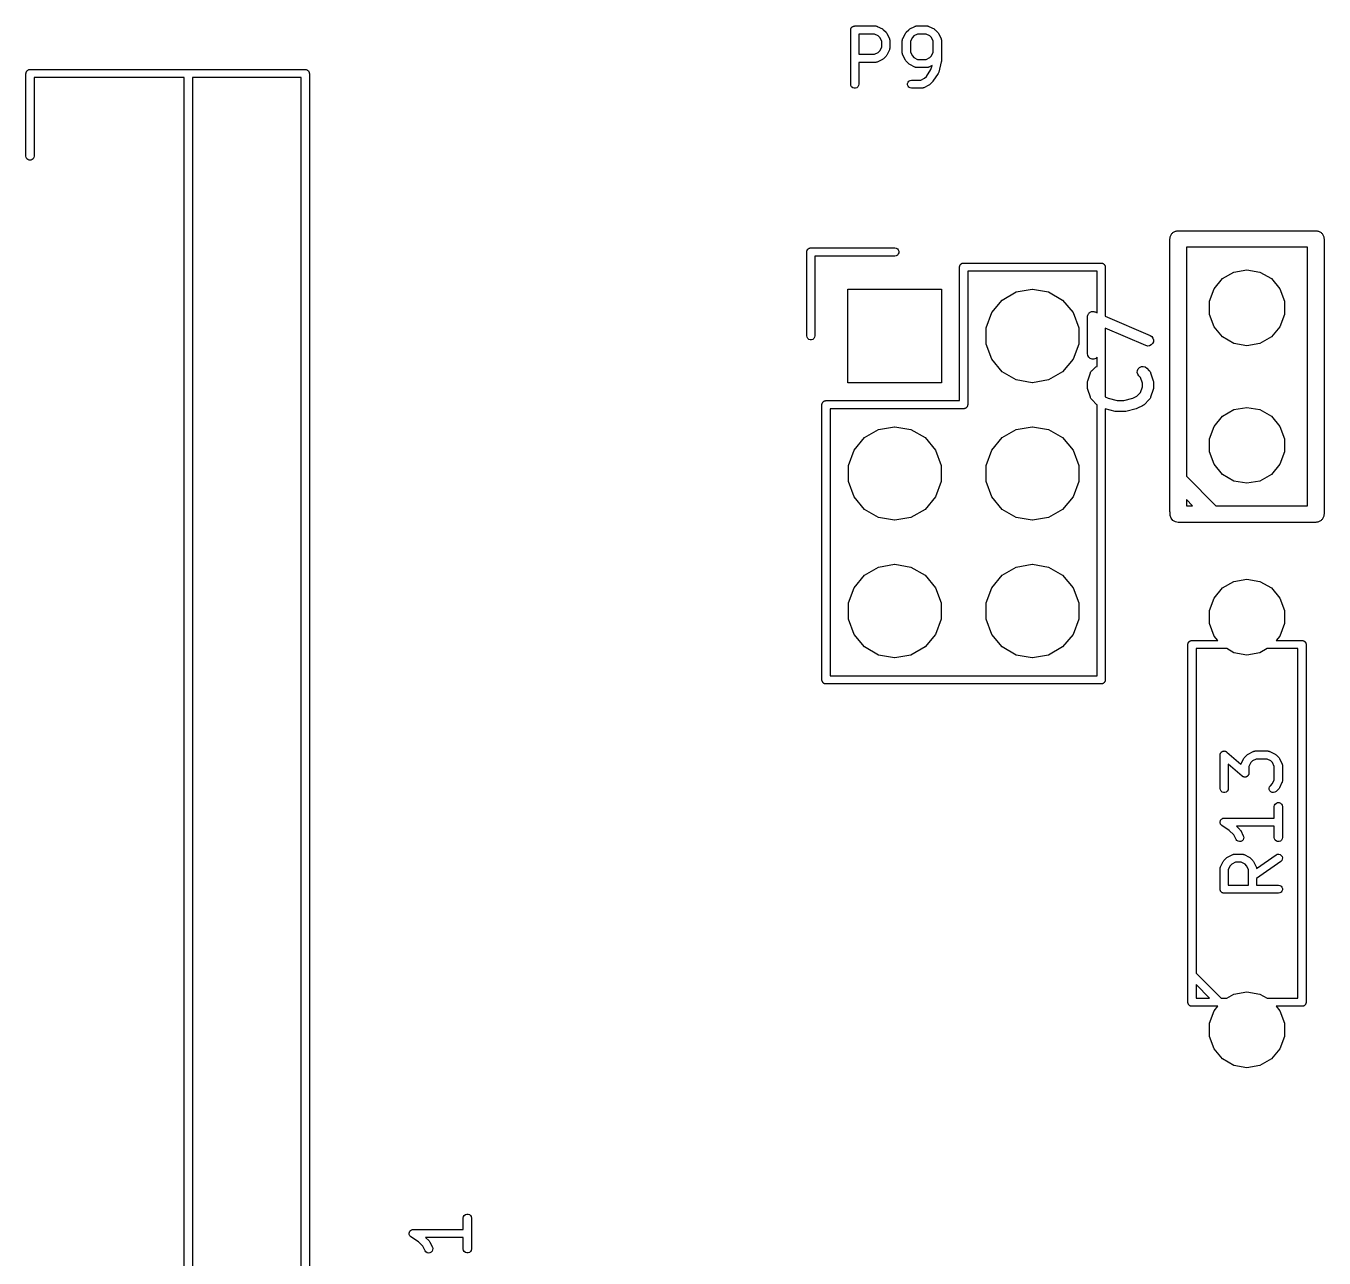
# Model space of a CAD drawing. Extents: x 10 to 287, y -200 to -10.
# Drawn here: x 122.47 to 146.42, y -63.02 to -40.28 of the extents above; entities that cross this region are included whole.
import ezdxf

# ---------------------------------------------------------------- set-up
doc = ezdxf.new("R2010")
doc.units = 0
doc.header["$MEASUREMENT"] = 0
doc.layers.add('BLACK', color=7, linetype='CONTINUOUS')

msp = doc.modelspace()

# ---------------------------------------------------------------- linework, layer by layer
at = {"layer": 'Black'}
for p, q in [((137.687, -40.3524), (137.688, -40.3459)), ((137.687, -41.3524), (137.687, -40.3524)), ((137.688, -40.3394), (137.69, -40.3332)), ((137.688, -40.3459), (137.688, -40.3394)), ((137.69, -40.3332), (137.691, -40.3267)), ((137.691, -40.3267), (137.695, -40.321)), ((137.695, -40.321), (137.697, -40.3149)), ((137.697, -40.3149), (137.701, -40.3099)), ((137.701, -40.3099), (137.704, -40.3042)), ((137.704, -40.3042), (137.709, -40.3)), ((137.709, -40.3), (137.714, -40.2949)), ((137.714, -40.2949), (137.719, -40.2916)), ((137.719, -40.2916), (137.724, -40.2874)), ((137.724, -40.2874), (137.731, -40.2852)), ((137.731, -40.2852), (137.736, -40.2819)), ((137.736, -40.2819), (137.743, -40.2808)), ((137.743, -40.2808), (137.749, -40.2785)), ((137.749, -40.2785), (137.755, -40.2785)), ((137.755, -40.2785), (137.762, -40.2774)), ((137.762, -40.2774), (138.143, -40.2774)), ((137.837, -40.4274), (137.837, -40.8012)), ((138.125, -40.4274), (137.837, -40.4274)), ((138.194, -40.4616), (138.125, -40.4274)), ((138.143, -40.2774), (138.147, -40.2781)), ((138.147, -40.2781), (138.151, -40.2779)), ((138.151, -40.2779), (138.16, -40.2804)), ((138.16, -40.2804), (138.169, -40.2819)), ((138.169, -40.2819), (138.172, -40.2841)), ((138.172, -40.2841), (138.176, -40.2853)), ((138.176, -40.2853), (138.272, -40.3329)), ((138.224, -40.492), (138.194, -40.4616)), ((138.272, -40.3329), (138.281, -40.3401)), ((138.281, -40.3401), (138.291, -40.347)), ((138.291, -40.347), (138.339, -40.3946)), ((138.339, -40.3946), (138.346, -40.4044)), ((138.346, -40.4044), (138.353, -40.4141)), ((138.353, -40.4141), (138.4, -40.5093)), ((138.647, -40.5093), (138.695, -40.4141)), ((138.695, -40.4141), (138.702, -40.4044)), ((138.702, -40.4044), (138.709, -40.3946)), ((138.709, -40.3946), (138.756, -40.347)), ((138.756, -40.347), (138.766, -40.3401)), ((138.766, -40.3401), (138.776, -40.3329)), ((138.776, -40.3329), (138.871, -40.2853)), ((138.854, -40.4616), (138.824, -40.492)), ((138.922, -40.4274), (138.854, -40.4616)), ((138.871, -40.2853), (138.875, -40.2841)), ((138.875, -40.2841), (138.879, -40.2819)), ((138.879, -40.2819), (138.888, -40.2804)), ((138.888, -40.2804), (138.896, -40.2779)), ((138.896, -40.2779), (138.901, -40.2781)), ((138.901, -40.2781), (138.905, -40.2774)), ((138.905, -40.2774), (139.095, -40.2774)), ((139.078, -40.4274), (138.922, -40.4274)), ((139.146, -40.4616), (139.078, -40.4274)), ((139.095, -40.2774), (139.099, -40.2781)), ((139.099, -40.2781), (139.104, -40.2779)), ((139.104, -40.2779), (139.112, -40.2804)), ((139.112, -40.2804), (139.121, -40.2819)), ((139.121, -40.2819), (139.125, -40.2841)), ((139.125, -40.2841), (139.129, -40.2853)), ((139.129, -40.2853), (139.224, -40.3329)), ((139.176, -40.492), (139.146, -40.4616)), ((139.224, -40.3329), (139.234, -40.3401)), ((139.234, -40.3401), (139.244, -40.347)), ((139.244, -40.347), (139.291, -40.3946)), ((139.291, -40.3946), (139.298, -40.4044)), ((139.298, -40.4044), (139.305, -40.4141)), ((139.305, -40.4141), (139.353, -40.5093)), ((138.258, -40.5606), (138.224, -40.492)), ((138.224, -40.7365), (138.258, -40.668)), ((138.258, -40.668), (138.258, -40.5606)), ((138.4, -40.7193), (138.353, -40.8145)), ((138.4, -40.5093), (138.402, -40.5135)), ((138.402, -40.7151), (138.4, -40.7193)), ((138.402, -40.5135), (138.404, -40.5172)), ((138.404, -40.7114), (138.402, -40.7151)), ((138.404, -40.5172), (138.405, -40.5259)), ((138.405, -40.7027), (138.404, -40.7114)), ((138.405, -40.5259), (138.408, -40.5343)), ((138.408, -40.6943), (138.405, -40.7027)), ((138.408, -40.5343), (138.408, -40.5386)), ((138.408, -40.5386), (138.408, -40.5429)), ((138.408, -40.5429), (138.408, -40.6857)), ((138.408, -40.6857), (138.408, -40.69)), ((138.408, -40.69), (138.408, -40.6943)), ((138.639, -40.5429), (138.64, -40.5386)), ((138.639, -40.781), (138.639, -40.5429)), ((138.64, -40.5343), (138.642, -40.5259)), ((138.64, -40.5386), (138.64, -40.5343)), ((138.642, -40.5259), (138.644, -40.5172)), ((138.644, -40.5172), (138.646, -40.5135)), ((138.646, -40.5135), (138.647, -40.5093)), ((138.824, -40.492), (138.789, -40.5606)), ((138.789, -40.5606), (138.789, -40.7632)), ((139.211, -40.5606), (139.176, -40.492)), ((139.211, -40.7632), (139.211, -40.5606)), ((139.353, -40.5093), (139.354, -40.5135)), ((139.354, -40.5135), (139.356, -40.5172)), ((139.356, -40.5172), (139.358, -40.5259)), ((139.358, -40.5259), (139.36, -40.5343)), ((139.36, -40.5343), (139.36, -40.5386)), ((139.36, -40.5386), (139.361, -40.5429)), ((139.361, -40.5429), (139.361, -40.9238)), ((137.837, -40.8012), (138.125, -40.8012)), ((138.143, -40.9512), (137.837, -40.9512)), ((137.837, -40.9512), (137.837, -41.3524)), ((138.125, -40.8012), (138.194, -40.7669)), ((138.147, -40.9504), (138.143, -40.9512)), ((138.151, -40.9507), (138.147, -40.9504)), ((138.16, -40.9482), (138.151, -40.9507)), ((138.169, -40.9467), (138.16, -40.9482)), ((138.172, -40.9445), (138.169, -40.9467)), ((138.176, -40.9433), (138.172, -40.9445)), ((138.272, -40.8957), (138.176, -40.9433)), ((138.194, -40.7669), (138.224, -40.7365)), ((138.281, -40.8885), (138.272, -40.8957)), ((138.291, -40.8816), (138.281, -40.8885)), ((138.339, -40.834), (138.291, -40.8816)), ((138.346, -40.8242), (138.339, -40.834)), ((138.353, -40.8145), (138.346, -40.8242)), ((138.64, -40.7852), (138.639, -40.781)), ((138.64, -40.7895), (138.64, -40.7852)), ((138.642, -40.7979), (138.64, -40.7895)), ((138.644, -40.8066), (138.642, -40.7979)), ((138.646, -40.8103), (138.644, -40.8066)), ((138.647, -40.8145), (138.646, -40.8103)), ((138.695, -40.9097), (138.647, -40.8145)), ((138.702, -40.9194), (138.695, -40.9097)), ((138.709, -40.9292), (138.702, -40.9194)), ((138.756, -40.9768), (138.709, -40.9292)), ((138.789, -40.7632), (138.824, -40.8318)), ((138.824, -40.8318), (138.854, -40.8622)), ((138.854, -40.8622), (138.922, -40.8964)), ((138.922, -40.8964), (139.078, -40.8964)), ((139.078, -40.8964), (139.146, -40.8622)), ((139.146, -40.8622), (139.176, -40.8318)), ((139.176, -40.8318), (139.211, -40.7632)), ((139.358, -40.942), (139.311, -41.1325)), ((139.359, -40.9328), (139.358, -40.942)), ((139.361, -40.9238), (139.359, -40.9328)), ((122.465, -41.156), (122.466, -41.1495)), ((122.465, -42.68), (122.465, -41.156)), ((122.466, -41.143), (122.468, -41.1368)), ((122.466, -41.1495), (122.466, -41.143)), ((122.468, -41.1368), (122.47, -41.1303)), ((122.47, -41.1303), (122.473, -41.1247)), ((122.473, -41.1247), (122.475, -41.1185)), ((122.475, -41.1185), (122.479, -41.1135)), ((122.479, -41.1135), (122.483, -41.1078)), ((122.483, -41.1078), (122.488, -41.1036)), ((122.488, -41.1036), (122.492, -41.0985)), ((122.492, -41.0985), (122.497, -41.0953)), ((122.497, -41.0953), (122.502, -41.091)), ((122.502, -41.091), (122.509, -41.0888)), ((122.509, -41.0888), (122.514, -41.0855)), ((122.514, -41.0855), (122.521, -41.0844)), ((122.521, -41.0844), (122.527, -41.0821)), ((122.527, -41.0821), (122.534, -41.0821)), ((122.534, -41.0821), (122.54, -41.081)), ((122.54, -41.081), (127.62, -41.081)), ((127.62, -41.081), (127.626, -41.0821)), ((127.626, -41.0821), (127.633, -41.0821)), ((127.633, -41.0821), (127.639, -41.0844)), ((127.639, -41.0844), (127.646, -41.0855)), ((127.646, -41.0855), (127.651, -41.0888)), ((127.651, -41.0888), (127.657, -41.091)), ((127.657, -41.091), (127.663, -41.0953)), ((127.663, -41.0953), (127.668, -41.0985)), ((127.668, -41.0985), (127.672, -41.1036)), ((127.672, -41.1036), (127.677, -41.1078)), ((127.677, -41.1078), (127.681, -41.1135)), ((127.681, -41.1135), (127.685, -41.1185)), ((127.685, -41.1185), (127.687, -41.1247)), ((127.687, -41.1247), (127.69, -41.1303)), ((127.69, -41.1303), (127.692, -41.1368)), ((127.692, -41.1368), (127.694, -41.143)), ((127.694, -41.143), (127.694, -41.1495)), ((127.694, -41.1495), (127.695, -41.156)), ((127.695, -41.156), (127.695, -84.844)), ((138.766, -40.9837), (138.756, -40.9768)), ((138.776, -40.9909), (138.766, -40.9837)), ((138.871, -41.0385), (138.776, -40.9909)), ((138.875, -41.0397), (138.871, -41.0385)), ((138.879, -41.0419), (138.875, -41.0397)), ((138.888, -41.0434), (138.879, -41.0419)), ((138.896, -41.0459), (138.888, -41.0434)), ((138.901, -41.0457), (138.896, -41.0459)), ((138.905, -41.0464), (138.901, -41.0457)), ((139.095, -41.0464), (138.905, -41.0464)), ((139.085, -41.2094), (139.168, -41.0835)), ((139.099, -41.0457), (139.095, -41.0464)), ((139.104, -41.0459), (139.099, -41.0457)), ((139.112, -41.0434), (139.104, -41.0459)), ((139.121, -41.0419), (139.112, -41.0434)), ((139.125, -41.0397), (139.121, -41.0419)), ((139.129, -41.0385), (139.125, -41.0397)), ((139.187, -41.0094), (139.129, -41.0385)), ((139.168, -41.0835), (139.187, -41.0094)), ((139.3, -41.1559), (139.205, -41.2987)), ((139.306, -41.1441), (139.3, -41.1559)), ((139.311, -41.1325), (139.306, -41.1441)), ((125.386, -41.231), (122.615, -41.231)), ((122.615, -41.231), (122.615, -42.68)), ((125.386, -84.769), (125.386, -41.231)), ((125.536, -41.231), (125.536, -84.769)), ((127.545, -41.231), (125.536, -41.231)), ((127.545, -84.769), (127.545, -41.231)), ((137.691, -41.378), (137.687, -41.3524)), ((137.704, -41.4006), (137.691, -41.378)), ((137.724, -41.4173), (137.704, -41.4006)), ((137.749, -41.4262), (137.724, -41.4173)), ((137.775, -41.4262), (137.749, -41.4262)), ((137.799, -41.4173), (137.775, -41.4262)), ((137.819, -41.4006), (137.799, -41.4173)), ((137.832, -41.378), (137.819, -41.4006)), ((137.837, -41.3524), (137.832, -41.378)), ((138.736, -41.3394), (138.745, -41.3149)), ((138.736, -41.3654), (138.736, -41.3394)), ((138.745, -41.3899), (138.736, -41.3654)), ((138.745, -41.3149), (138.761, -41.2949)), ((138.761, -41.4098), (138.745, -41.3899)), ((138.761, -41.2949), (138.784, -41.2819)), ((138.784, -41.4229), (138.761, -41.4098)), ((138.784, -41.2819), (138.81, -41.2774)), ((138.81, -41.4274), (138.784, -41.4229)), ((138.81, -41.2774), (138.982, -41.2774)), ((139, -41.4274), (138.81, -41.4274)), ((138.982, -41.2774), (139.051, -41.2431)), ((139.004, -41.4266), (139, -41.4274)), ((139.009, -41.4269), (139.004, -41.4266)), ((139.017, -41.4244), (139.009, -41.4269)), ((139.026, -41.4229), (139.017, -41.4244)), ((139.029, -41.4207), (139.026, -41.4229)), ((139.034, -41.4195), (139.029, -41.4207)), ((139.129, -41.3718), (139.034, -41.4195)), ((139.051, -41.2431), (139.085, -41.2094)), ((139.138, -41.3647), (139.129, -41.3718)), ((139.148, -41.3578), (139.138, -41.3647)), ((139.196, -41.3102), (139.148, -41.3578)), ((139.2, -41.3041), (139.196, -41.3102)), ((139.205, -41.2987), (139.2, -41.3041)), ((122.47, -42.7057), (122.465, -42.68)), ((122.483, -42.7282), (122.47, -42.7057)), ((122.502, -42.745), (122.483, -42.7282)), ((122.527, -42.7539), (122.502, -42.745)), ((122.553, -42.7539), (122.527, -42.7539)), ((122.578, -42.745), (122.553, -42.7539)), ((122.597, -42.7282), (122.578, -42.745)), ((122.61, -42.7057), (122.597, -42.7282)), ((122.615, -42.68), (122.61, -42.7057)), ((143.644, -44.0866), (143.654, -44.078)), ((143.654, -44.078), (143.666, -44.0735)), ((143.666, -44.0735), (143.678, -44.0668)), ((143.678, -44.0668), (143.691, -44.0645)), ((143.691, -44.0645), (143.704, -44.0599)), ((143.704, -44.0599), (143.717, -44.0599)), ((143.717, -44.0599), (143.73, -44.0576)), ((143.73, -44.0576), (146.27, -44.0576)), ((146.27, -44.0576), (146.283, -44.0599)), ((146.283, -44.0599), (146.296, -44.0599)), ((146.296, -44.0599), (146.309, -44.0645)), ((146.309, -44.0645), (146.322, -44.0668)), ((146.322, -44.0668), (146.334, -44.0735)), ((146.334, -44.0735), (146.346, -44.078)), ((146.346, -44.078), (146.356, -44.0866)), ((143.578, -44.21), (143.58, -44.1969)), ((143.578, -49.2392), (143.578, -44.21)), ((143.58, -44.1835), (143.584, -44.171)), ((143.58, -44.1969), (143.58, -44.1835)), ((143.584, -44.171), (143.587, -44.1579)), ((143.587, -44.1579), (143.593, -44.1463)), ((143.593, -44.1463), (143.598, -44.1338)), ((143.598, -44.1338), (143.607, -44.1236)), ((143.607, -44.1236), (143.613, -44.112)), ((143.613, -44.112), (143.623, -44.1035)), ((143.623, -44.1035), (143.632, -44.0933)), ((143.632, -44.0933), (143.644, -44.0866)), ((146.356, -44.0866), (146.368, -44.0933)), ((146.368, -44.0933), (146.377, -44.1035)), ((146.377, -44.1035), (146.387, -44.112)), ((146.387, -44.112), (146.393, -44.1236)), ((146.393, -44.1236), (146.402, -44.1338)), ((146.402, -44.1338), (146.407, -44.1463)), ((146.407, -44.1463), (146.413, -44.1579)), ((146.413, -44.1579), (146.416, -44.171)), ((146.416, -44.171), (146.42, -44.1835)), ((146.42, -44.1835), (146.42, -44.1969)), ((146.42, -44.1969), (146.422, -44.21)), ((146.422, -44.21), (146.422, -49.29)), ((136.875, -44.45), (136.876, -44.4435)), ((136.875, -46), (136.875, -44.45)), ((136.876, -44.437), (136.878, -44.4308)), ((136.876, -44.4435), (136.876, -44.437)), ((136.878, -44.4308), (136.88, -44.4243)), ((136.88, -44.4243), (136.883, -44.4187)), ((136.883, -44.4187), (136.885, -44.4125)), ((136.885, -44.4125), (136.889, -44.4075)), ((136.889, -44.4075), (136.893, -44.4018)), ((136.893, -44.4018), (136.898, -44.3976)), ((136.898, -44.3976), (136.902, -44.3925)), ((136.902, -44.3925), (136.907, -44.3893)), ((136.907, -44.3893), (136.912, -44.385)), ((136.912, -44.385), (136.919, -44.3828)), ((136.919, -44.3828), (136.924, -44.3795)), ((136.924, -44.3795), (136.931, -44.3784)), ((136.931, -44.3784), (136.937, -44.3761)), ((136.937, -44.3761), (136.944, -44.3761)), ((136.944, -44.3761), (136.95, -44.375)), ((136.95, -44.375), (138.5, -44.375)), ((138.5, -44.525), (137.025, -44.525)), ((137.025, -44.525), (137.025, -46)), ((138.5, -44.375), (138.526, -44.3795)), ((138.526, -44.5205), (138.5, -44.525)), ((138.526, -44.3795), (138.548, -44.3925)), ((138.548, -44.5075), (138.526, -44.5205)), ((138.548, -44.3925), (138.565, -44.4125)), ((138.565, -44.4875), (138.548, -44.5075)), ((138.565, -44.4125), (138.574, -44.437)), ((138.574, -44.463), (138.565, -44.4875)), ((138.574, -44.437), (138.574, -44.463)), ((143.882, -44.3624), (143.882, -48.5919)), ((146.118, -44.3624), (143.882, -44.3624)), ((146.118, -49.1376), (146.118, -44.3624)), ((139.695, -44.73), (139.696, -44.7235)), ((139.695, -47.195), (139.695, -44.73)), ((139.696, -44.717), (139.698, -44.7108)), ((139.696, -44.7235), (139.696, -44.717)), ((139.698, -44.7108), (139.7, -44.7043)), ((139.7, -44.7043), (139.703, -44.6987)), ((139.703, -44.6987), (139.705, -44.6925)), ((139.705, -44.6925), (139.709, -44.6875)), ((139.709, -44.6875), (139.713, -44.6818)), ((139.713, -44.6818), (139.718, -44.6776)), ((139.718, -44.6776), (139.722, -44.6725)), ((139.722, -44.6725), (139.727, -44.6693)), ((139.727, -44.6693), (139.732, -44.665)), ((139.732, -44.665), (139.739, -44.6628)), ((139.739, -44.6628), (139.744, -44.6595)), ((139.744, -44.6595), (139.751, -44.6584)), ((139.751, -44.6584), (139.757, -44.6561)), ((139.757, -44.6561), (139.764, -44.6561)), ((139.764, -44.6561), (139.77, -44.655)), ((139.77, -44.655), (142.31, -44.655)), ((142.31, -44.655), (142.316, -44.6561)), ((142.316, -44.6561), (142.323, -44.6561)), ((142.323, -44.6561), (142.329, -44.6584)), ((142.329, -44.6584), (142.336, -44.6595)), ((142.336, -44.6595), (142.341, -44.6628)), ((142.341, -44.6628), (142.347, -44.665)), ((142.347, -44.665), (142.353, -44.6693)), ((142.353, -44.6693), (142.358, -44.6725)), ((142.358, -44.6725), (142.362, -44.6776)), ((142.362, -44.6776), (142.367, -44.6818)), ((142.367, -44.6818), (142.371, -44.6875)), ((142.371, -44.6875), (142.375, -44.6925)), ((142.375, -44.6925), (142.377, -44.6987)), ((142.377, -44.6987), (142.38, -44.7043)), ((142.38, -44.7043), (142.382, -44.7108)), ((142.382, -44.7108), (142.384, -44.717)), ((142.384, -44.717), (142.384, -44.7235)), ((142.384, -44.7235), (142.385, -44.73)), ((142.385, -44.73), (142.385, -45.6362)), ((144.76, -44.8211), (145, -44.7788)), ((145, -44.7788), (145.24, -44.8211)), ((139.845, -44.805), (139.845, -47.27)), ((142.235, -44.805), (139.845, -44.805)), ((142.235, -45.572), (142.235, -44.805)), ((144.393, -45.1294), (144.549, -44.9429)), ((144.549, -44.9429), (144.76, -44.8211)), ((145.24, -44.8211), (145.451, -44.9429)), ((145.451, -44.9429), (145.607, -45.1294)), ((137.636, -46.8636), (137.636, -45.1364)), ((137.636, -45.1364), (139.364, -45.1364)), ((139.364, -45.1364), (139.364, -46.8636)), ((140.482, -45.3384), (140.741, -45.1885)), ((140.741, -45.1885), (141.037, -45.1364)), ((141.037, -45.1364), (141.043, -45.1364)), ((141.043, -45.1364), (141.339, -45.1885)), ((141.339, -45.1885), (141.598, -45.3384)), ((144.309, -45.3582), (144.393, -45.1294)), ((145.607, -45.1294), (145.691, -45.3582)), ((140.289, -45.5682), (140.482, -45.3384)), ((141.598, -45.3384), (141.791, -45.5682)), ((144.309, -45.6018), (144.309, -45.3582)), ((145.691, -45.3582), (145.691, -45.6018)), ((140.186, -45.85), (140.289, -45.5682)), ((141.791, -45.5682), (141.894, -45.85)), ((142.056, -45.6493), (142.058, -45.6378)), ((142.056, -46.3267), (142.056, -45.6493)), ((142.058, -45.6378), (142.059, -45.6261)), ((142.059, -45.6261), (142.061, -45.6206)), ((142.061, -45.6206), (142.062, -45.6146)), ((142.062, -45.6146), (142.068, -45.6044)), ((142.068, -45.6044), (142.073, -45.5937)), ((142.073, -45.5937), (142.077, -45.5893)), ((142.077, -45.5893), (142.08, -45.584)), ((142.08, -45.584), (142.089, -45.5765)), ((142.089, -45.5765), (142.097, -45.568)), ((142.097, -45.568), (142.102, -45.5652)), ((142.102, -45.5652), (142.107, -45.5613)), ((142.107, -45.5613), (142.118, -45.5573)), ((142.118, -45.5573), (142.128, -45.5521)), ((142.128, -45.5521), (142.134, -45.5514)), ((142.134, -45.5514), (142.14, -45.5493)), ((142.14, -45.5493), (142.152, -45.5493)), ((142.152, -45.5493), (142.163, -45.5479)), ((142.163, -45.5479), (142.169, -45.5493)), ((142.169, -45.5493), (142.175, -45.5493)), ((142.175, -45.5493), (142.186, -45.5533)), ((142.186, -45.5533), (142.198, -45.5559)), ((142.198, -45.5559), (142.235, -45.572)), ((142.385, -45.6362), (143.214, -45.9914)), ((144.393, -45.8306), (144.309, -45.6018)), ((145.691, -45.6018), (145.607, -45.8306)), ((140.186, -46.15), (140.186, -45.85)), ((141.894, -45.85), (141.894, -46.15)), ((143.134, -46.1781), (142.385, -45.8573)), ((142.385, -45.8573), (142.385, -47.125)), ((143.214, -45.9914), (143.243, -46.0107)), ((144.549, -46.0171), (144.393, -45.8306)), ((145.607, -45.8306), (145.451, -46.0171)), ((136.88, -46.0257), (136.875, -46)), ((136.893, -46.0482), (136.88, -46.0257)), ((136.912, -46.065), (136.893, -46.0482)), ((136.937, -46.0739), (136.912, -46.065)), ((136.963, -46.0739), (136.937, -46.0739)), ((136.987, -46.065), (136.963, -46.0739)), ((137.007, -46.0482), (136.987, -46.065)), ((137.02, -46.0257), (137.007, -46.0482)), ((137.025, -46), (137.02, -46.0257)), ((140.289, -46.4318), (140.186, -46.15)), ((141.894, -46.15), (141.791, -46.4318)), ((143.168, -46.1862), (143.134, -46.1781)), ((143.203, -46.182), (143.168, -46.1862)), ((143.234, -46.1661), (143.203, -46.182)), ((143.259, -46.1404), (143.234, -46.1661)), ((143.243, -46.0107), (143.264, -46.0389)), ((143.273, -46.108), (143.259, -46.1404)), ((143.264, -46.0389), (143.275, -46.0727)), ((143.275, -46.0727), (143.273, -46.108)), ((144.76, -46.1389), (144.549, -46.0171)), ((145, -46.1812), (144.76, -46.1389)), ((145.24, -46.1389), (145, -46.1812)), ((145.451, -46.0171), (145.24, -46.1389)), ((140.482, -46.6616), (140.289, -46.4318)), ((141.791, -46.4318), (141.598, -46.6616)), ((142.062, -46.3614), (142.056, -46.3267)), ((142.08, -46.392), (142.062, -46.3614)), ((142.107, -46.4147), (142.08, -46.392)), ((142.14, -46.4267), (142.107, -46.4147)), ((142.175, -46.4267), (142.14, -46.4267)), ((142.208, -46.4147), (142.175, -46.4267)), ((142.235, -46.3924), (142.208, -46.4147)), ((142.235, -46.5669), (142.235, -46.3924)), ((140.741, -46.8115), (140.482, -46.6616)), ((141.598, -46.6616), (141.339, -46.8115)), ((142.061, -46.8267), (142.11, -46.6816)), ((142.11, -46.6816), (142.112, -46.6764)), ((142.112, -46.6764), (142.114, -46.6708)), ((142.114, -46.6708), (142.121, -46.661)), ((142.121, -46.661), (142.126, -46.6506)), ((142.126, -46.6506), (142.131, -46.6467)), ((142.131, -46.6467), (142.134, -46.6419)), ((142.134, -46.6419), (142.183, -46.5935)), ((142.183, -46.5935), (142.211, -46.5733)), ((142.211, -46.5733), (142.235, -46.5669)), ((142.976, -46.6742), (142.979, -46.639)), ((142.985, -46.7083), (142.976, -46.6742)), ((142.979, -46.639), (142.994, -46.6071)), ((143.005, -46.7372), (142.985, -46.7083)), ((142.994, -46.6071), (143.019, -46.5821)), ((143.019, -46.5821), (143.051, -46.5672)), ((143.051, -46.5672), (143.086, -46.5641)), ((143.086, -46.5641), (143.12, -46.5733)), ((143.12, -46.5733), (143.149, -46.5935)), ((143.149, -46.5935), (143.197, -46.6419)), ((143.197, -46.6419), (143.2, -46.6467)), ((143.2, -46.6467), (143.205, -46.6506)), ((143.205, -46.6506), (143.21, -46.661)), ((143.21, -46.661), (143.217, -46.6708)), ((143.217, -46.6708), (143.219, -46.6764)), ((143.219, -46.6764), (143.222, -46.6816)), ((143.222, -46.6816), (143.27, -46.8267)), ((139.364, -46.8636), (137.636, -46.8636)), ((141.037, -46.8636), (140.741, -46.8115)), ((141.043, -46.8636), (141.037, -46.8636)), ((141.339, -46.8115), (141.043, -46.8636)), ((142.056, -46.8589), (142.059, -46.8428)), ((142.056, -46.9556), (142.056, -46.8589)), ((142.059, -46.9717), (142.056, -46.9556)), ((142.059, -46.8428), (142.061, -46.8267)), ((143.036, -46.7686), (143.005, -46.7372)), ((143.072, -46.8753), (143.036, -46.7686)), ((143.036, -47.0459), (143.072, -46.9391)), ((143.072, -46.9391), (143.072, -46.8753)), ((143.27, -46.8267), (143.272, -46.8428)), ((143.272, -46.8428), (143.275, -46.8589)), ((143.275, -46.9556), (143.272, -46.9717)), ((143.275, -46.8589), (143.275, -46.9556)), ((137.224, -47.1961), (137.23, -47.195)), ((137.23, -47.195), (139.695, -47.195)), ((142.061, -46.9877), (142.059, -46.9717)), ((142.11, -47.1329), (142.061, -46.9877)), ((142.112, -47.138), (142.11, -47.1329)), ((142.114, -47.1437), (142.112, -47.138)), ((142.121, -47.1534), (142.114, -47.1437)), ((142.126, -47.1639), (142.121, -47.1534)), ((142.131, -47.1678), (142.126, -47.1639)), ((142.134, -47.1726), (142.131, -47.1678)), ((142.231, -47.2694), (142.134, -47.1726)), ((142.385, -47.125), (142.435, -47.15)), ((142.435, -47.15), (142.606, -47.1927)), ((142.606, -47.1927), (142.726, -47.1927)), ((142.726, -47.1927), (142.896, -47.15)), ((142.896, -47.15), (142.968, -47.114)), ((142.968, -47.114), (143.036, -47.0459)), ((143.197, -47.1726), (143.1, -47.2694)), ((143.2, -47.1678), (143.197, -47.1726)), ((143.205, -47.1639), (143.2, -47.1678)), ((143.21, -47.1534), (143.205, -47.1639)), ((143.217, -47.1437), (143.21, -47.1534)), ((143.219, -47.138), (143.217, -47.1437)), ((143.222, -47.1329), (143.219, -47.138)), ((143.27, -46.9877), (143.222, -47.1329)), ((143.272, -46.9717), (143.27, -46.9877)), ((137.155, -47.27), (137.156, -47.2635)), ((137.155, -52.35), (137.155, -47.27)), ((137.156, -47.257), (137.158, -47.2508)), ((137.156, -47.2635), (137.156, -47.257)), ((137.158, -47.2508), (137.16, -47.2443)), ((137.16, -47.2443), (137.163, -47.2387)), ((137.163, -47.2387), (137.165, -47.2325)), ((137.165, -47.2325), (137.169, -47.2275)), ((137.169, -47.2275), (137.173, -47.2218)), ((137.173, -47.2218), (137.178, -47.2176)), ((137.178, -47.2176), (137.182, -47.2125)), ((137.182, -47.2125), (137.187, -47.2093)), ((137.187, -47.2093), (137.192, -47.205)), ((137.192, -47.205), (137.199, -47.2028)), ((137.199, -47.2028), (137.204, -47.1995)), ((137.204, -47.1995), (137.211, -47.1984)), ((137.211, -47.1984), (137.217, -47.1961)), ((137.217, -47.1961), (137.224, -47.1961)), ((139.77, -47.345), (137.305, -47.345)), ((137.305, -47.345), (137.305, -52.275)), ((139.776, -47.3439), (139.77, -47.345)), ((139.783, -47.3439), (139.776, -47.3439)), ((139.789, -47.3416), (139.783, -47.3439)), ((139.796, -47.3405), (139.789, -47.3416)), ((139.801, -47.3372), (139.796, -47.3405)), ((139.808, -47.335), (139.801, -47.3372)), ((139.813, -47.3307), (139.808, -47.335)), ((139.818, -47.3275), (139.813, -47.3307)), ((139.822, -47.3224), (139.818, -47.3275)), ((139.827, -47.3182), (139.822, -47.3224)), ((139.831, -47.3125), (139.827, -47.3182)), ((139.835, -47.3075), (139.831, -47.3125)), ((139.837, -47.3013), (139.835, -47.3075)), ((139.84, -47.2957), (139.837, -47.3013)), ((139.842, -47.2892), (139.84, -47.2957)), ((139.844, -47.283), (139.842, -47.2892)), ((139.845, -47.27), (139.844, -47.2765)), ((139.844, -47.2765), (139.844, -47.283)), ((142.235, -47.2722), (142.231, -47.2694)), ((142.235, -52.275), (142.235, -47.2722)), ((142.568, -47.3929), (142.385, -47.347)), ((142.385, -47.347), (142.385, -52.35)), ((142.581, -47.3937), (142.568, -47.3929)), ((142.593, -47.3959), (142.581, -47.3937)), ((142.738, -47.3959), (142.593, -47.3959)), ((142.75, -47.3937), (142.738, -47.3959)), ((142.763, -47.3929), (142.75, -47.3937)), ((142.956, -47.3445), (142.763, -47.3929)), ((142.967, -47.3399), (142.956, -47.3445)), ((142.977, -47.3368), (142.967, -47.3399)), ((143.074, -47.2884), (142.977, -47.3368)), ((143.087, -47.2787), (143.074, -47.2884)), ((143.1, -47.2694), (143.087, -47.2787)), ((144.549, -47.4829), (144.76, -47.3611)), ((144.76, -47.3611), (145, -47.3188)), ((145, -47.3188), (145.24, -47.3611)), ((145.24, -47.3611), (145.451, -47.4829)), ((144.309, -47.8982), (144.393, -47.6694)), ((144.393, -47.6694), (144.549, -47.4829)), ((145.451, -47.4829), (145.607, -47.6694)), ((145.607, -47.6694), (145.691, -47.8982)), ((137.749, -48.1082), (137.942, -47.8784)), ((137.942, -47.8784), (138.201, -47.7285)), ((138.201, -47.7285), (138.497, -47.6764)), ((138.497, -47.6764), (138.503, -47.6764)), ((138.503, -47.6764), (138.799, -47.7285)), ((138.799, -47.7285), (139.058, -47.8784)), ((139.058, -47.8784), (139.251, -48.1082)), ((140.289, -48.1082), (140.482, -47.8784)), ((140.482, -47.8784), (140.741, -47.7285)), ((140.741, -47.7285), (141.037, -47.6764)), ((141.037, -47.6764), (141.043, -47.6764)), ((141.043, -47.6764), (141.339, -47.7285)), ((141.339, -47.7285), (141.598, -47.8784)), ((141.598, -47.8784), (141.791, -48.1082)), ((144.309, -48.1418), (144.309, -47.8982)), ((145.691, -47.8982), (145.691, -48.1418)), ((137.646, -48.39), (137.749, -48.1082)), ((139.251, -48.1082), (139.354, -48.39)), ((140.186, -48.39), (140.289, -48.1082)), ((141.791, -48.1082), (141.894, -48.39)), ((144.393, -48.3706), (144.309, -48.1418)), ((145.691, -48.1418), (145.607, -48.3706)), ((137.646, -48.69), (137.646, -48.39)), ((139.354, -48.39), (139.354, -48.69)), ((140.186, -48.69), (140.186, -48.39)), ((141.894, -48.39), (141.894, -48.69)), ((144.549, -48.5571), (144.393, -48.3706)), ((145.607, -48.3706), (145.451, -48.5571)), ((143.882, -48.5919), (144.428, -49.1376)), ((144.76, -48.6789), (144.549, -48.5571)), ((145.451, -48.5571), (145.24, -48.6789)), ((137.749, -48.9718), (137.646, -48.69)), ((139.354, -48.69), (139.251, -48.9718)), ((140.289, -48.9718), (140.186, -48.69)), ((141.894, -48.69), (141.791, -48.9718)), ((145, -48.7212), (144.76, -48.6789)), ((145.24, -48.6789), (145, -48.7212)), ((137.942, -49.2016), (137.749, -48.9718)), ((139.251, -48.9718), (139.058, -49.2016)), ((140.482, -49.2016), (140.289, -48.9718)), ((141.791, -48.9718), (141.598, -49.2016)), ((143.997, -49.1376), (143.882, -49.0229)), ((143.882, -49.0229), (143.882, -49.1376)), ((138.201, -49.3515), (137.942, -49.2016)), ((139.058, -49.2016), (138.799, -49.3515)), ((140.741, -49.3515), (140.482, -49.2016)), ((141.598, -49.2016), (141.339, -49.3515)), ((143.581, -49.2599), (143.578, -49.2392)), ((143.58, -49.2635), (143.581, -49.2599)), ((143.58, -49.3165), (143.58, -49.2635)), ((143.598, -49.3662), (143.58, -49.3165)), ((143.882, -49.1376), (143.997, -49.1376)), ((144.428, -49.1376), (146.118, -49.1376)), ((146.413, -49.3421), (146.407, -49.3537)), ((146.416, -49.329), (146.413, -49.3421)), ((146.42, -49.3165), (146.416, -49.329)), ((146.422, -49.29), (146.42, -49.3031)), ((146.42, -49.3031), (146.42, -49.3165)), ((138.497, -49.4036), (138.201, -49.3515)), ((138.503, -49.4036), (138.497, -49.4036)), ((138.799, -49.3515), (138.503, -49.4036)), ((141.037, -49.4036), (140.741, -49.3515)), ((141.043, -49.4036), (141.037, -49.4036)), ((141.339, -49.3515), (141.043, -49.4036)), ((143.632, -49.4067), (143.598, -49.3662)), ((143.678, -49.4332), (143.632, -49.4067)), ((143.73, -49.4424), (143.678, -49.4332)), ((146.27, -49.4424), (143.73, -49.4424)), ((146.283, -49.4401), (146.27, -49.4424)), ((146.296, -49.4401), (146.283, -49.4401)), ((146.309, -49.4355), (146.296, -49.4401)), ((146.322, -49.4332), (146.309, -49.4355)), ((146.334, -49.4265), (146.322, -49.4332)), ((146.346, -49.422), (146.334, -49.4265)), ((146.356, -49.4134), (146.346, -49.422)), ((146.368, -49.4067), (146.356, -49.4134)), ((146.377, -49.3965), (146.368, -49.4067)), ((146.387, -49.388), (146.377, -49.3965)), ((146.393, -49.3764), (146.387, -49.388)), ((146.402, -49.3662), (146.393, -49.3764)), ((146.407, -49.3537), (146.402, -49.3662)), ((137.942, -50.4184), (138.201, -50.2685)), ((138.201, -50.2685), (138.497, -50.2164)), ((138.497, -50.2164), (138.503, -50.2164)), ((138.503, -50.2164), (138.799, -50.2685)), ((138.799, -50.2685), (139.058, -50.4184)), ((140.482, -50.4184), (140.741, -50.2685)), ((140.741, -50.2685), (141.037, -50.2164)), ((141.037, -50.2164), (141.043, -50.2164)), ((141.043, -50.2164), (141.339, -50.2685)), ((141.339, -50.2685), (141.598, -50.4184)), ((137.749, -50.6482), (137.942, -50.4184)), ((139.058, -50.4184), (139.251, -50.6482)), ((140.289, -50.6482), (140.482, -50.4184)), ((141.598, -50.4184), (141.791, -50.6482)), ((144.549, -50.6529), (144.76, -50.5311)), ((144.76, -50.5311), (145, -50.4888)), ((145, -50.4888), (145.24, -50.5311)), ((145.24, -50.5311), (145.451, -50.6529)), ((137.646, -50.93), (137.749, -50.6482)), ((139.251, -50.6482), (139.354, -50.93)), ((140.186, -50.93), (140.289, -50.6482)), ((141.791, -50.6482), (141.894, -50.93)), ((144.393, -50.8394), (144.549, -50.6529)), ((145.451, -50.6529), (145.607, -50.8394)), ((137.646, -51.23), (137.646, -50.93)), ((139.354, -50.93), (139.354, -51.23)), ((140.186, -51.23), (140.186, -50.93)), ((141.894, -50.93), (141.894, -51.23)), ((144.309, -51.0682), (144.393, -50.8394)), ((145.607, -50.8394), (145.691, -51.0682)), ((137.749, -51.5118), (137.646, -51.23)), ((139.354, -51.23), (139.251, -51.5118)), ((140.289, -51.5118), (140.186, -51.23)), ((141.894, -51.23), (141.791, -51.5118)), ((144.309, -51.3118), (144.309, -51.0682)), ((145.691, -51.0682), (145.691, -51.3118)), ((144.393, -51.5406), (144.309, -51.3118)), ((145.691, -51.3118), (145.607, -51.5406)), ((137.942, -51.7416), (137.749, -51.5118)), ((138.201, -51.8915), (137.942, -51.7416)), ((139.058, -51.7416), (138.799, -51.8915)), ((139.251, -51.5118), (139.058, -51.7416)), ((140.482, -51.7416), (140.289, -51.5118)), ((140.741, -51.8915), (140.482, -51.7416)), ((141.598, -51.7416), (141.339, -51.8915)), ((141.791, -51.5118), (141.598, -51.7416)), ((143.909, -51.698), (143.91, -51.6915)), ((143.909, -58.302), (143.909, -51.698)), ((143.91, -51.685), (143.912, -51.6788)), ((143.91, -51.6915), (143.91, -51.685)), ((143.912, -51.6788), (143.914, -51.6723)), ((143.914, -51.6723), (143.917, -51.6667)), ((143.917, -51.6667), (143.919, -51.6605)), ((143.919, -51.6605), (143.923, -51.6555)), ((143.923, -51.6555), (143.927, -51.6498)), ((143.927, -51.6498), (143.932, -51.6456)), ((143.932, -51.6456), (143.936, -51.6405)), ((143.936, -51.6405), (143.941, -51.6373)), ((143.941, -51.6373), (143.946, -51.633)), ((143.946, -51.633), (143.953, -51.6308)), ((143.953, -51.6308), (143.958, -51.6275)), ((143.958, -51.6275), (143.965, -51.6264)), ((143.965, -51.6264), (143.971, -51.6241)), ((143.971, -51.6241), (143.978, -51.6241)), ((143.978, -51.6241), (143.984, -51.623)), ((143.984, -51.623), (144.462, -51.623)), ((144.462, -51.623), (144.393, -51.5406)), ((145.607, -51.5406), (145.538, -51.623)), ((145.538, -51.623), (146.016, -51.623)), ((146.016, -51.623), (146.022, -51.6241)), ((146.022, -51.6241), (146.029, -51.6241)), ((146.029, -51.6241), (146.035, -51.6264)), ((146.035, -51.6264), (146.042, -51.6275)), ((146.042, -51.6275), (146.047, -51.6308)), ((146.047, -51.6308), (146.053, -51.633)), ((146.053, -51.633), (146.059, -51.6373)), ((146.059, -51.6373), (146.064, -51.6405)), ((146.064, -51.6405), (146.068, -51.6456)), ((146.068, -51.6456), (146.073, -51.6498)), ((146.073, -51.6498), (146.077, -51.6555)), ((146.077, -51.6555), (146.081, -51.6605)), ((146.081, -51.6605), (146.083, -51.6667)), ((146.083, -51.6667), (146.086, -51.6723)), ((146.086, -51.6723), (146.088, -51.6788)), ((146.088, -51.6788), (146.09, -51.685)), ((146.09, -51.685), (146.09, -51.6915)), ((146.09, -51.6915), (146.091, -51.698)), ((146.091, -51.698), (146.091, -58.302)), ((138.497, -51.9436), (138.201, -51.8915)), ((138.503, -51.9436), (138.497, -51.9436)), ((138.799, -51.8915), (138.503, -51.9436)), ((141.037, -51.9436), (140.741, -51.8915)), ((141.043, -51.9436), (141.037, -51.9436)), ((141.339, -51.8915), (141.043, -51.9436)), ((144.629, -51.773), (144.059, -51.773)), ((144.059, -51.773), (144.059, -57.7629)), ((144.76, -51.8489), (144.629, -51.773)), ((145, -51.8912), (144.76, -51.8489)), ((145.24, -51.8489), (145, -51.8912)), ((145.371, -51.773), (145.24, -51.8489)), ((145.941, -51.773), (145.371, -51.773)), ((145.941, -58.227), (145.941, -51.773)), ((137.156, -52.3565), (137.155, -52.35)), ((137.156, -52.363), (137.156, -52.3565)), ((137.158, -52.3692), (137.156, -52.363)), ((137.16, -52.3757), (137.158, -52.3692)), ((137.163, -52.3813), (137.16, -52.3757)), ((137.165, -52.3875), (137.163, -52.3813)), ((137.169, -52.3925), (137.165, -52.3875)), ((137.173, -52.3982), (137.169, -52.3925)), ((137.178, -52.4024), (137.173, -52.3982)), ((137.182, -52.4075), (137.178, -52.4024)), ((137.187, -52.4107), (137.182, -52.4075)), ((137.192, -52.415), (137.187, -52.4107)), ((137.199, -52.4172), (137.192, -52.415)), ((137.204, -52.4205), (137.199, -52.4172)), ((137.211, -52.4216), (137.204, -52.4205)), ((137.217, -52.4239), (137.211, -52.4216)), ((137.224, -52.4239), (137.217, -52.4239)), ((137.23, -52.425), (137.224, -52.4239)), ((142.31, -52.425), (137.23, -52.425)), ((137.305, -52.275), (142.235, -52.275)), ((142.316, -52.4239), (142.31, -52.425)), ((142.323, -52.4239), (142.316, -52.4239)), ((142.329, -52.4216), (142.323, -52.4239)), ((142.336, -52.4205), (142.329, -52.4216)), ((142.341, -52.4172), (142.336, -52.4205)), ((142.347, -52.415), (142.341, -52.4172)), ((142.353, -52.4107), (142.347, -52.415)), ((142.358, -52.4075), (142.353, -52.4107)), ((142.362, -52.4024), (142.358, -52.4075)), ((142.367, -52.3982), (142.362, -52.4024)), ((142.371, -52.3925), (142.367, -52.3982)), ((142.375, -52.3875), (142.371, -52.3925)), ((142.377, -52.3813), (142.375, -52.3875)), ((142.38, -52.3757), (142.377, -52.3813)), ((142.382, -52.3692), (142.38, -52.3757)), ((142.384, -52.363), (142.382, -52.3692)), ((142.385, -52.35), (142.384, -52.3565)), ((142.384, -52.3565), (142.384, -52.363)), ((144.574, -53.6642), (144.581, -53.6631)), ((144.581, -53.6631), (144.587, -53.6642)), ((145.134, -53.6661), (145.142, -53.6636)), ((145.142, -53.6636), (145.147, -53.6638)), ((145.147, -53.6638), (145.151, -53.6631)), ((145.151, -53.6631), (145.389, -53.6631)), ((145.389, -53.6631), (145.393, -53.6638)), ((145.393, -53.6638), (145.397, -53.6636)), ((145.397, -53.6636), (145.406, -53.6661)), ((144.504, -53.7381), (144.506, -53.7309)), ((144.504, -54.3571), (144.504, -53.7381)), ((144.506, -53.7235), (144.508, -53.7181)), ((144.506, -53.7309), (144.506, -53.7235)), ((144.508, -53.7181), (144.509, -53.7124)), ((144.509, -53.7124), (144.513, -53.7061)), ((144.513, -53.7061), (144.515, -53.6993)), ((144.515, -53.6993), (144.519, -53.6949)), ((144.519, -53.6949), (144.522, -53.6899)), ((144.522, -53.6899), (144.528, -53.6852)), ((144.528, -53.6852), (144.532, -53.6797)), ((144.532, -53.6797), (144.537, -53.6769)), ((144.537, -53.6769), (144.542, -53.6731)), ((144.542, -53.6731), (144.549, -53.6706)), ((144.549, -53.6706), (144.555, -53.6671)), ((144.555, -53.6671), (144.561, -53.6662)), ((144.561, -53.6662), (144.566, -53.6642)), ((144.566, -53.6642), (144.574, -53.6642)), ((144.587, -53.6642), (144.592, -53.6642)), ((144.592, -53.6642), (144.599, -53.6667)), ((144.599, -53.6667), (144.606, -53.6682)), ((144.606, -53.6682), (144.611, -53.6712)), ((144.611, -53.6712), (144.617, -53.6731)), ((144.617, -53.6731), (144.622, -53.6779)), ((144.622, -53.6779), (144.629, -53.6817)), ((144.629, -53.6817), (144.889, -53.9091)), ((144.889, -53.9091), (144.89, -53.9029)), ((144.89, -53.9029), (144.892, -53.8992)), ((144.892, -53.8992), (144.893, -53.895)), ((144.893, -53.895), (144.941, -53.7998)), ((144.941, -53.7998), (144.948, -53.7901)), ((144.948, -53.7901), (144.955, -53.7803)), ((144.955, -53.7803), (145.003, -53.7327)), ((145.003, -53.7327), (145.012, -53.7258)), ((145.012, -53.7258), (145.022, -53.7186)), ((145.022, -53.7186), (145.117, -53.671)), ((145.07, -53.8778), (145.035, -53.9463)), ((145.1, -53.8474), (145.07, -53.8778)), ((145.169, -53.8131), (145.1, -53.8474)), ((145.117, -53.671), (145.121, -53.6698)), ((145.121, -53.6698), (145.125, -53.6676)), ((145.125, -53.6676), (145.134, -53.6661)), ((145.371, -53.8131), (145.169, -53.8131)), ((145.44, -53.8474), (145.371, -53.8131)), ((145.406, -53.6661), (145.415, -53.6676)), ((145.415, -53.6676), (145.418, -53.6698)), ((145.418, -53.6698), (145.422, -53.671)), ((145.422, -53.671), (145.518, -53.7186)), ((145.47, -53.8778), (145.44, -53.8474)), ((145.504, -53.9463), (145.47, -53.8778)), ((145.518, -53.7186), (145.527, -53.7258)), ((145.527, -53.7258), (145.537, -53.7327)), ((145.537, -53.7327), (145.585, -53.7803)), ((145.585, -53.7803), (145.592, -53.7901)), ((145.592, -53.7901), (145.599, -53.7998)), ((145.599, -53.7998), (145.646, -53.895)), ((145.646, -53.895), (145.648, -53.8992)), ((145.648, -53.8992), (145.65, -53.9029)), ((145.65, -53.9029), (145.651, -53.9116)), ((144.911, -54.1279), (144.654, -53.9034)), ((144.654, -53.9034), (144.654, -54.3571)), ((144.917, -54.1317), (144.911, -54.1279)), ((144.923, -54.1364), (144.917, -54.1317)), ((144.928, -54.1384), (144.923, -54.1364)), ((144.933, -54.1414), (144.928, -54.1384)), ((144.94, -54.1428), (144.933, -54.1414)), ((144.947, -54.1453), (144.94, -54.1428)), ((144.985, -54.1424), (144.979, -54.1433)), ((144.991, -54.1389), (144.985, -54.1424)), ((144.998, -54.1364), (144.991, -54.1389)), ((145.002, -54.1327), (144.998, -54.1364)), ((145.007, -54.1299), (145.002, -54.1327)), ((145.012, -54.1243), (145.007, -54.1299)), ((145.018, -54.1196), (145.012, -54.1243)), ((145.021, -54.1146), (145.018, -54.1196)), ((145.024, -54.1103), (145.021, -54.1146)), ((145.027, -54.1034), (145.024, -54.1103)), ((145.031, -54.0971), (145.027, -54.1034)), ((145.032, -54.0914), (145.031, -54.0971)), ((145.034, -54.086), (145.032, -54.0914)), ((145.035, -54.0714), (145.034, -54.0786)), ((145.034, -54.0786), (145.034, -54.086)), ((145.035, -53.9463), (145.035, -54.0714)), ((145.504, -54.1966), (145.504, -53.9463)), ((145.651, -53.9116), (145.654, -53.92)), ((145.654, -53.92), (145.654, -53.9243)), ((145.654, -53.9243), (145.654, -53.9286)), ((145.654, -53.9286), (145.654, -54.2143)), ((144.509, -54.3828), (144.504, -54.3571)), ((144.654, -54.3571), (144.65, -54.3828)), ((144.953, -54.1453), (144.947, -54.1453)), ((144.959, -54.1464), (144.953, -54.1453)), ((144.966, -54.1453), (144.959, -54.1464)), ((144.973, -54.1453), (144.966, -54.1453)), ((144.979, -54.1433), (144.973, -54.1453)), ((145.409, -54.3506), (145.416, -54.3254)), ((145.412, -54.3766), (145.409, -54.3506)), ((145.423, -54.4002), (145.412, -54.3766)), ((145.416, -54.3254), (145.431, -54.3041)), ((145.431, -54.3041), (145.47, -54.2651)), ((145.47, -54.2651), (145.504, -54.1966)), ((145.585, -54.3626), (145.537, -54.4102)), ((145.592, -54.3527), (145.585, -54.3626)), ((145.599, -54.3431), (145.592, -54.3527)), ((145.646, -54.2478), (145.599, -54.3431)), ((145.648, -54.2437), (145.646, -54.2478)), ((145.65, -54.2399), (145.648, -54.2437)), ((145.651, -54.2313), (145.65, -54.2399)), ((145.654, -54.2229), (145.651, -54.2313)), ((145.654, -54.2143), (145.654, -54.2185)), ((145.654, -54.2185), (145.654, -54.2229)), ((144.522, -54.4054), (144.509, -54.3828)), ((144.542, -54.4221), (144.522, -54.4054)), ((144.566, -54.431), (144.542, -54.4221)), ((144.592, -54.431), (144.566, -54.431)), ((144.617, -54.4221), (144.592, -54.431)), ((144.637, -54.4054), (144.617, -54.4221)), ((144.65, -54.3828), (144.637, -54.4054)), ((145.441, -54.4186), (145.423, -54.4002)), ((145.465, -54.4296), (145.441, -54.4186)), ((145.491, -54.4319), (145.465, -54.4296)), ((145.516, -54.4251), (145.491, -54.4319)), ((145.537, -54.4102), (145.516, -54.4251)), ((145.542, -54.6255), (145.566, -54.6166)), ((145.566, -54.6166), (145.592, -54.6166)), ((145.592, -54.6166), (145.617, -54.6255)), ((145.504, -54.6905), (145.509, -54.6648)), ((145.504, -54.9012), (145.504, -54.6905)), ((145.509, -54.6648), (145.522, -54.6423)), ((145.522, -54.6423), (145.542, -54.6255)), ((145.617, -54.6255), (145.637, -54.6423)), ((145.637, -54.6423), (145.65, -54.6648)), ((145.65, -54.6648), (145.654, -54.6905)), ((145.654, -54.6905), (145.654, -55.2619)), ((144.505, -54.9714), (144.506, -54.9673)), ((144.506, -54.9803), (144.505, -54.9714)), ((144.506, -54.9632), (144.509, -54.9548)), ((144.506, -54.9673), (144.506, -54.9632)), ((144.506, -54.9892), (144.506, -54.9803)), ((144.507, -54.9931), (144.506, -54.9892)), ((144.507, -54.9973), (144.507, -54.9931)), ((144.511, -55.0053), (144.507, -54.9973)), ((144.509, -54.9548), (144.511, -54.9461)), ((144.511, -54.9461), (144.513, -54.9426)), ((144.514, -55.0137), (144.511, -55.0053)), ((144.513, -54.9426), (144.514, -54.9387)), ((144.514, -54.9387), (144.52, -54.9318)), ((144.517, -55.0169), (144.514, -55.0137)), ((144.519, -55.0206), (144.517, -55.0169)), ((144.525, -55.0268), (144.519, -55.0206)), ((144.52, -54.9318), (144.525, -54.9244)), ((144.525, -54.9244), (144.529, -54.9219)), ((144.531, -55.0336), (144.525, -55.0268)), ((144.529, -54.9219), (144.531, -54.9187)), ((144.531, -54.9187), (144.539, -54.9143)), ((144.535, -55.0357), (144.531, -55.0336)), ((144.538, -55.0386), (144.535, -55.0357)), ((144.674, -55.1297), (144.538, -55.0386)), ((144.539, -54.9143), (144.546, -54.909)), ((144.546, -54.909), (144.55, -54.9078)), ((144.55, -54.9078), (144.554, -54.9057)), ((144.554, -54.9057), (144.563, -54.9042)), ((144.563, -54.9042), (144.571, -54.9016)), ((144.571, -54.9016), (144.575, -54.9019)), ((144.575, -54.9019), (144.579, -54.9012)), ((144.579, -54.9012), (145.504, -54.9012)), ((145.504, -55.0512), (144.808, -55.0512)), ((144.808, -55.0512), (144.871, -55.1136)), ((145.504, -55.2619), (145.504, -55.0512)), ((144.756, -55.2111), (144.674, -55.1297)), ((144.798, -55.2954), (144.756, -55.2111)), ((144.814, -55.3164), (144.798, -55.2954)), ((144.835, -55.3307), (144.814, -55.3164)), ((144.861, -55.3368), (144.835, -55.3307)), ((144.886, -55.3338), (144.861, -55.3368)), ((144.871, -55.1136), (144.877, -55.1235)), ((144.877, -55.1235), (144.885, -55.1331)), ((144.885, -55.1331), (144.932, -55.2284)), ((144.91, -55.3221), (144.886, -55.3338)), ((144.928, -55.3032), (144.91, -55.3221)), ((144.938, -55.2793), (144.928, -55.3032)), ((144.932, -55.2284), (144.94, -55.2533)), ((144.94, -55.2533), (144.938, -55.2793)), ((145.509, -55.2876), (145.504, -55.2619)), ((145.522, -55.3101), (145.509, -55.2876)), ((145.542, -55.3269), (145.522, -55.3101)), ((145.566, -55.3358), (145.542, -55.3269)), ((145.592, -55.3358), (145.566, -55.3358)), ((145.617, -55.3269), (145.592, -55.3358)), ((145.637, -55.3101), (145.617, -55.3269)), ((145.65, -55.2876), (145.637, -55.3101)), ((145.654, -55.2619), (145.65, -55.2876)), ((144.641, -55.6234), (144.736, -55.5758)), ((144.736, -55.5758), (144.74, -55.5745)), ((144.74, -55.5745), (144.744, -55.5724)), ((144.744, -55.5724), (144.753, -55.5709)), ((144.753, -55.5709), (144.761, -55.5683)), ((144.761, -55.5683), (144.766, -55.5686)), ((144.766, -55.5686), (144.77, -55.5679)), ((144.77, -55.5679), (144.913, -55.5679)), ((144.913, -55.5679), (144.917, -55.5686)), ((144.917, -55.5686), (144.921, -55.5683)), ((144.921, -55.5683), (144.93, -55.5709)), ((144.93, -55.5709), (144.938, -55.5724)), ((144.938, -55.5724), (144.942, -55.5745)), ((144.942, -55.5745), (144.946, -55.5758)), ((144.946, -55.5758), (145.041, -55.6234)), ((145.536, -55.5814), (145.56, -55.5704)), ((145.56, -55.5704), (145.586, -55.5681)), ((145.586, -55.5681), (145.611, -55.5749)), ((145.611, -55.5749), (145.632, -55.5898)), ((144.505, -55.8248), (144.507, -55.8163)), ((144.507, -55.8163), (144.509, -55.8077)), ((144.509, -55.8077), (144.511, -55.8039)), ((144.511, -55.8039), (144.512, -55.7998)), ((144.512, -55.7998), (144.56, -55.7046)), ((144.56, -55.7046), (144.567, -55.6949)), ((144.567, -55.6949), (144.574, -55.6851)), ((144.574, -55.6851), (144.622, -55.6374)), ((144.622, -55.6374), (144.631, -55.6306)), ((144.631, -55.6306), (144.641, -55.6234)), ((144.689, -55.7825), (144.654, -55.851)), ((144.719, -55.7521), (144.689, -55.7825)), ((144.788, -55.7179), (144.719, -55.7521)), ((144.895, -55.7179), (144.788, -55.7179)), ((144.964, -55.7521), (144.895, -55.7179)), ((144.994, -55.7825), (144.964, -55.7521)), ((145.028, -55.851), (144.994, -55.7825)), ((145.041, -55.6234), (145.051, -55.6306)), ((145.051, -55.6306), (145.061, -55.6374)), ((145.061, -55.6374), (145.109, -55.6851)), ((145.109, -55.6851), (145.115, -55.6949)), ((145.115, -55.6949), (145.123, -55.7046)), ((145.123, -55.7046), (145.17, -55.7998)), ((145.17, -55.7998), (145.172, -55.8039)), ((145.172, -55.8039), (145.174, -55.8077)), ((145.174, -55.8077), (145.175, -55.8163)), ((145.175, -55.8163), (145.178, -55.8248)), ((145.178, -55.8323), (145.536, -55.5814)), ((145.622, -55.7043), (145.178, -56.0152)), ((145.641, -55.6859), (145.622, -55.7043)), ((145.632, -55.5898), (145.647, -55.6112)), ((145.652, -55.6623), (145.641, -55.6859)), ((145.647, -55.6112), (145.654, -55.6363)), ((145.654, -55.6363), (145.652, -55.6623)), ((144.504, -55.8333), (144.505, -55.8291)), ((144.504, -56.2143), (144.504, -55.8333)), ((144.505, -55.8291), (144.505, -55.8248)), ((144.654, -55.851), (144.654, -56.1393)), ((145.028, -56.1393), (145.028, -55.851)), ((145.178, -55.8248), (145.177, -55.8291)), ((145.177, -55.8291), (145.178, -55.8323)), ((145.178, -56.0152), (145.178, -56.1393)), ((144.506, -56.2207), (144.504, -56.2143)), ((144.506, -56.2273), (144.506, -56.2207)), ((144.508, -56.2335), (144.506, -56.2273)), ((144.509, -56.2399), (144.508, -56.2335)), ((144.512, -56.2456), (144.509, -56.2399)), ((144.514, -56.2518), (144.512, -56.2456)), ((144.519, -56.2568), (144.514, -56.2518)), ((144.522, -56.2625), (144.519, -56.2568)), ((144.527, -56.2667), (144.522, -56.2625)), ((144.531, -56.2717), (144.527, -56.2667)), ((144.537, -56.275), (144.531, -56.2717)), ((144.542, -56.2792), (144.537, -56.275)), ((144.548, -56.2815), (144.542, -56.2792)), ((144.554, -56.2848), (144.548, -56.2815)), ((144.56, -56.2859), (144.554, -56.2848)), ((144.566, -56.2881), (144.56, -56.2859)), ((144.573, -56.2881), (144.566, -56.2881)), ((144.579, -56.2893), (144.573, -56.2881)), ((145.579, -56.2893), (144.579, -56.2893)), ((144.654, -56.1393), (145.028, -56.1393)), ((145.178, -56.1393), (145.579, -56.1393)), ((145.579, -56.1393), (145.605, -56.1438)), ((145.605, -56.2848), (145.579, -56.2893)), ((145.605, -56.1438), (145.628, -56.1568)), ((145.628, -56.2717), (145.605, -56.2848)), ((145.628, -56.1568), (145.644, -56.1768)), ((145.644, -56.2518), (145.628, -56.2717)), ((145.644, -56.1768), (145.653, -56.2013)), ((145.653, -56.2273), (145.644, -56.2518)), ((145.653, -56.2013), (145.653, -56.2273)), ((144.059, -57.7629), (144.523, -58.227)), ((144.311, -58.227), (144.059, -57.9751)), ((144.059, -57.9751), (144.059, -58.227)), ((144.629, -58.227), (144.76, -58.1511)), ((144.76, -58.1511), (145, -58.1088)), ((145, -58.1088), (145.24, -58.1511)), ((145.24, -58.1511), (145.371, -58.227)), ((143.91, -58.3085), (143.909, -58.302)), ((143.91, -58.315), (143.91, -58.3085)), ((143.912, -58.3212), (143.91, -58.315)), ((143.914, -58.3277), (143.912, -58.3212)), ((143.917, -58.3333), (143.914, -58.3277)), ((143.919, -58.3395), (143.917, -58.3333)), ((143.923, -58.3445), (143.919, -58.3395)), ((143.927, -58.3502), (143.923, -58.3445)), ((143.932, -58.3544), (143.927, -58.3502)), ((143.936, -58.3595), (143.932, -58.3544)), ((143.941, -58.3627), (143.936, -58.3595)), ((143.946, -58.367), (143.941, -58.3627)), ((143.953, -58.3692), (143.946, -58.367)), ((143.958, -58.3725), (143.953, -58.3692)), ((143.965, -58.3736), (143.958, -58.3725)), ((143.971, -58.3759), (143.965, -58.3736)), ((143.978, -58.3759), (143.971, -58.3759)), ((143.984, -58.377), (143.978, -58.3759)), ((144.462, -58.377), (143.984, -58.377)), ((144.059, -58.227), (144.311, -58.227)), ((144.393, -58.4594), (144.462, -58.377)), ((144.523, -58.227), (144.629, -58.227)), ((145.371, -58.227), (145.941, -58.227)), ((146.016, -58.377), (145.538, -58.377)), ((145.538, -58.377), (145.607, -58.4594)), ((146.022, -58.3759), (146.016, -58.377)), ((146.029, -58.3759), (146.022, -58.3759)), ((146.035, -58.3736), (146.029, -58.3759)), ((146.042, -58.3725), (146.035, -58.3736)), ((146.047, -58.3692), (146.042, -58.3725)), ((146.053, -58.367), (146.047, -58.3692)), ((146.059, -58.3627), (146.053, -58.367)), ((146.064, -58.3595), (146.059, -58.3627)), ((146.068, -58.3544), (146.064, -58.3595)), ((146.073, -58.3502), (146.068, -58.3544)), ((146.077, -58.3445), (146.073, -58.3502)), ((146.081, -58.3395), (146.077, -58.3445)), ((146.083, -58.3333), (146.081, -58.3395)), ((146.086, -58.3277), (146.083, -58.3333)), ((146.088, -58.3212), (146.086, -58.3277)), ((146.09, -58.315), (146.088, -58.3212)), ((146.091, -58.302), (146.09, -58.3085)), ((146.09, -58.3085), (146.09, -58.315)), ((144.309, -58.6882), (144.393, -58.4594)), ((144.309, -58.9318), (144.309, -58.6882)), ((145.607, -58.4594), (145.691, -58.6882)), ((145.691, -58.6882), (145.691, -58.9318)), ((144.393, -59.1606), (144.309, -58.9318)), ((145.691, -58.9318), (145.607, -59.1606)), ((144.549, -59.3471), (144.393, -59.1606)), ((145.607, -59.1606), (145.451, -59.3471)), ((144.76, -59.4689), (144.549, -59.3471)), ((145.451, -59.3471), (145.24, -59.4689)), ((145, -59.5112), (144.76, -59.4689)), ((145.24, -59.4689), (145, -59.5112)), ((130.537, -62.2857), (130.542, -62.2601)), ((130.537, -62.4964), (130.537, -62.2857)), ((130.542, -62.2601), (130.555, -62.2375)), ((130.555, -62.2375), (130.575, -62.2208)), ((130.575, -62.2208), (130.599, -62.2119)), ((130.599, -62.2119), (130.625, -62.2119)), ((130.625, -62.2119), (130.65, -62.2208)), ((130.65, -62.2208), (130.67, -62.2375)), ((130.67, -62.2375), (130.683, -62.2601)), ((130.683, -62.2601), (130.687, -62.2857)), ((130.687, -62.2857), (130.687, -62.8571)), ((129.547, -62.5339), (129.553, -62.5271)), ((129.553, -62.5271), (129.558, -62.5196)), ((129.558, -62.5196), (129.562, -62.5172)), ((129.562, -62.5172), (129.564, -62.514)), ((129.564, -62.514), (129.572, -62.5095)), ((129.572, -62.5095), (129.579, -62.5042)), ((129.579, -62.5042), (129.583, -62.503)), ((129.583, -62.503), (129.587, -62.501)), ((129.587, -62.501), (129.596, -62.4994)), ((129.596, -62.4994), (129.604, -62.4969)), ((129.604, -62.4969), (129.608, -62.4972)), ((129.608, -62.4972), (129.612, -62.4964)), ((129.612, -62.4964), (130.537, -62.4964)), ((129.538, -62.5666), (129.539, -62.5626)), ((129.539, -62.5755), (129.538, -62.5666)), ((129.539, -62.5584), (129.542, -62.55)), ((129.539, -62.5626), (129.539, -62.5584)), ((129.539, -62.5845), (129.539, -62.5755)), ((129.54, -62.5884), (129.539, -62.5845)), ((129.54, -62.5925), (129.54, -62.5884)), ((129.544, -62.6005), (129.54, -62.5925)), ((129.542, -62.55), (129.544, -62.5413)), ((129.544, -62.5413), (129.546, -62.5378)), ((129.547, -62.6089), (129.544, -62.6005)), ((129.546, -62.5378), (129.547, -62.5339)), ((129.55, -62.6121), (129.547, -62.6089)), ((129.552, -62.6158), (129.55, -62.6121)), ((129.558, -62.622), (129.552, -62.6158)), ((129.564, -62.6289), (129.558, -62.622)), ((129.568, -62.631), (129.564, -62.6289)), ((129.571, -62.6338), (129.568, -62.631)), ((129.707, -62.725), (129.571, -62.6338)), ((129.789, -62.8063), (129.707, -62.725)), ((130.537, -62.6464), (129.841, -62.6464)), ((129.841, -62.6464), (129.904, -62.7089)), ((129.904, -62.7089), (129.91, -62.7187)), ((129.91, -62.7187), (129.918, -62.7284)), ((129.918, -62.7284), (129.965, -62.8236)), ((130.537, -62.8571), (130.537, -62.6464)), ((129.831, -62.8907), (129.789, -62.8063)), ((129.847, -62.9116), (129.831, -62.8907)), ((129.868, -62.926), (129.847, -62.9116)), ((129.894, -62.932), (129.868, -62.926)), ((129.919, -62.929), (129.894, -62.932)), ((129.943, -62.9174), (129.919, -62.929)), ((129.961, -62.8985), (129.943, -62.9174)), ((129.971, -62.8746), (129.961, -62.8985)), ((129.965, -62.8236), (129.973, -62.8486)), ((129.973, -62.8486), (129.971, -62.8746)), ((130.542, -62.8828), (130.537, -62.8571)), ((130.555, -62.9054), (130.542, -62.8828)), ((130.575, -62.9221), (130.555, -62.9054)), ((130.599, -62.931), (130.575, -62.9221)), ((130.625, -62.931), (130.599, -62.931)), ((130.65, -62.9221), (130.625, -62.931)), ((130.67, -62.9054), (130.65, -62.9221)), ((130.683, -62.8828), (130.67, -62.9054)), ((130.687, -62.8571), (130.683, -62.8828))]:
    msp.add_line(p, q, dxfattribs=at)

doc.saveas('drawing.dxf')
